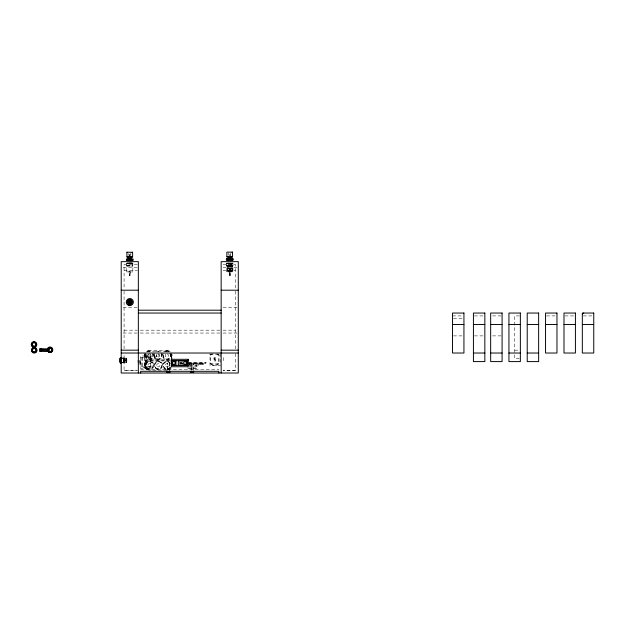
<?xml version="1.0" encoding="UTF-8"?>
<svg xmlns="http://www.w3.org/2000/svg" width="625" height="625" viewBox="0 0 625 625"><rect width="100%" height="100%" fill="white"/><g stroke="black" fill="none" stroke-linecap="round" stroke-linejoin="round"><path stroke-width="0.47" stroke-dasharray="3.12 2.34" d="M228.062 265.906L227.305 265.477L228.203 265.047M227.914 271.055L227.648 265.477L228.234 265.344M227.828 270.977C225.305 262.031 229.711 268.016 232.844 265.477L232.047 265.086M230.25 268.695L227.828 268.531L232.047 268.562L228.102 268.531L228.227 265.797L229.695 264.453L231.461 264.953L232.078 266.328L232.109 269.109L227.828 269.023L229.914 268.859M229.898 269.031C229.711 276.352 229.031 265.023 229.898 269.031L229.523 269.031M229.57 271.336L229.586 269.031M230.586 269.031L230.406 272.32L230.422 269.031M232.109 269.109L231.984 268.453L229.727 268.852M231.758 271.133L232.297 271.016L232.203 265.773M232.078 271.102L232.367 265.43M124.305 360.375C123.969 368.609 123.797 352.531 124.305 360.375L123.516 360.617L123.516 359.516M126.297 361.023L126.281 359.18M125.969 359.18L125.945 361.023M126.281 361.617L126.289 360.984M125.977 359.266L125.992 358.68M126.273 361.523L126.172 362.75L126.039 362.352M144.969 365.258L145.008 365.836A4.328 4.328 0 0 0 147.641 369.273L147.422 369.789A4.891 4.891 0 0 1 144.406 365.273L144.383 355.492L144.984 355.516L144.984 354.93A4.328 4.328 0 0 1 145.273 353.836M126.008 358.805L126.031 358.289M126.242 361.992L126.125 362.656M126.039 358.445L126.125 357.969L126.211 358.445M147.406 350.977L147.617 351.492A4.328 4.328 0 0 1 148.703 351.203L167.648 351.203A4.328 4.328 0 0 1 168.742 351.492L169 350.977M168.578 351.43L168.758 350.898M231.977 268.945L227.438 268.672L231.945 268.492M150.914 366.539L150.781 366.711A6.281 6.281 0 0 1 146.344 368.547L143.203 367.703L141.773 366.539L141.898 357.82A6.281 6.281 0 0 1 150.781 357.82L150.914 357.984M210.023 354.992L210.148 354.828A6.281 6.281 0 0 1 211.445 353.828M227.305 265.82L228.805 265.68M228.906 264.992L228 265.125L229.086 265.359M230.656 265.594L231.82 265.477L231.219 265.383M232.297 265.172L231.656 265.234M189.297 365.594L196.422 365.594L197.031 364.992M129.281 263.344L127.906 263.234L132.867 263.188L132.867 271.953L126.547 271.898L126.641 263.18L132.977 263.234L126.547 263.234L130.594 263.047M126.641 263.18L132.539 263.492L132.633 265.828L126.922 265.828L126.922 263.547L128.641 263.398M126.922 265.828L132.633 265.828M131.758 263.633L132.062 262.406M132.922 263.18L130.922 263.398M132.633 263.547L131.398 263.672M226.578 263.18L232.938 263.133L232.938 271.797L229.727 271.984L226.508 271.797L226.508 263.133L232.867 263.18L232.867 266.031L229.727 266.266L226.578 266.031L226.578 263.18L232.867 263.18M226.578 266.031L229.328 265.656L228.328 265.477M227.438 268.672L227.438 265.828L229.273 265.648M230.867 265.977L232.008 265.828L229.555 265.672L230.586 265.625M232.008 265.828L232.008 268.672L230.312 268.844M187.914 362.719L206.18 362.719L204.961 363.477L188.234 363.477M126.547 271.898L132.977 271.898M232.938 263.133L228.891 263.312M226.508 271.797L232.938 271.797M124.141 360.297L123.289 360.609L123.289 359.508L124.359 359.516M169.016 369.797L168.797 369.273M168.984 369.789L168.594 369.344M124.141 360.562C120.148 361.516 131.812 360.523 124.125 360.711M124.359 360.57L123.516 360.844L123.648 362.367L123.562 358.391L123.641 362.633L123.672 358.438L123.5 360.938M194.797 363.633L193.375 364.086L193.375 364.992L194.797 363.633L203.328 363.633L203.328 364.086L198.023 364.992L198.023 364.086L203.328 363.633M232.109 265.898L232.5 265.82L231.055 265.68M203.734 364.086L198.25 364.992L188.383 364.992M228.555 266.234L228.125 266.305L232.078 266.328L228.109 266.336L228.852 266.438M231.641 266.438L231.953 266.297M228.359 265.703L227.781 265.867M231.914 265.602L232.844 265.477L232.086 265.383M231.781 265.938L232.266 265.906M227.852 270.93L228.773 270.875M131.758 262.5L127.805 262.5M148.734 351.211L149.32 351.172M167.102 369.602L167.711 369.57A4.328 4.328 0 0 0 170.547 367.906M228.367 265.008L229.391 264.977M228.703 265.32L227.344 265.422L228.492 265.602L227.969 265.672M231.25 265.258L231.789 265.242M231.445 265.625L232.18 265.617M231.344 265.961L231.914 265.945M228.203 270.891L229.297 270.859M231.312 271.156L231.891 271.141M127.758 263.391L130.594 263.414M131.797 263.703L128.352 263.734M228.109 268.547L232.008 268.672M230.812 266.477L231.266 266.461M171.422 358.094L171.422 355.508L172.008 355.492L172.016 359.57M171.375 367.727A4.891 4.891 0 0 1 167.141 370.172L149.297 370.164A4.891 4.891 0 0 1 144.414 365.273L145 365.266L145.047 365.844A4.328 4.328 0 0 0 148.766 369.57L149.352 369.609M131.211 263.734L129.781 263.766M228.508 265.297L229.945 265.344M230.766 265.273L231.352 265.273M230.875 265.648L231.641 265.648M231.445 265.977L227.438 265.828M230.789 271.172L231.414 271.172M171.422 355.508L172.016 355.492A4.891 4.891 0 0 0 171.633 353.625M144.406 365.273L145 365.266L145.008 360.953M229.562 254.828C229.398 255.352 231.312 253.547 229.578 256.922M130.242 263.344L131.617 263.234L130.688 263.141M229.242 263.023L227.867 263.133L228.797 263.227M230.203 263.234L231.578 263.133L229.727 263.023M129.039 263.336L129.781 263.328M229.328 264.969L231.055 264.984M229.891 265.297L228.211 265.211M230.234 265.281L232.367 265.375M229.133 265.656L229.906 265.656M230.203 265.602L230.992 265.672M228.906 265.797L232.867 266.031M229.242 270.844L229.875 270.852M230.211 271.18L230.844 271.188M137.391 264.508L124.07 264.508L124.07 289.367M223.062 264.508L235.438 264.508L235.438 289.367M123.117 267.359L137.391 267.359M223.062 267.359L237.336 267.359M229.844 268.18L230.953 268.195L230.953 269.031L230.148 269.016L229.844 268.18L230.164 269.031M124.07 270.219L137.391 270.219M223.062 270.219L235.438 270.219M129.25 271.789L130.273 271.789L130.273 275.719L129.25 275.695L129.25 271.789L130.273 271.805M229.211 271.891L230.234 271.906M129.25 271.992L130.273 272.008M129.508 274.102L130.016 274.117M229.469 274.82L229.977 274.836M129.508 274.945L130.016 274.922M229.211 275.391L230.234 275.406M129.25 275.516L130.273 275.492M123.117 307.336L137.391 307.336M223.062 307.336L237.336 307.336M452.516 315.906L462.031 315.906M474.367 315.906L483.891 315.906M492.57 315.906L501.133 315.906M519.414 315.906L514.648 315.906L514.648 358.734L519.414 358.734M546.5 315.906L555.07 315.906M564.945 315.906L575.414 315.906M583.281 315.906L593.75 315.906M453.469 318.758L462.031 318.766M124.07 330.18L137.391 330.18M140.297 330.18L220.18 330.18M223.062 330.18L235.438 330.18M123.117 333.039L137.391 333.039M140.297 333.039L221.156 333.039M223.062 333.039L237.336 333.039M453.469 335.891L462.031 335.891M474.367 335.891L483.891 335.891M492.57 335.891L501.133 335.891M514.648 350.172L519.414 350.172M149.297 350.609A4.891 4.891 0 0 0 146.32 351.617A4.891 4.891 0 0 1 149.266 350.602L167.117 350.609A4.891 4.891 0 0 1 170.094 351.617M210.023 354.695L220.297 354.695M140.633 357.695L150.914 357.695M121.211 357.969L126.352 357.977L126.352 362.836L122.664 362.828M122.664 358.141L126.352 358.148M121.438 358.383L124.359 358.43L124.359 362.641M214.016 358.555L215.734 358.555M124.125 359.875L127.656 360.047L124.125 360.039M144.945 359.82L171.445 359.82L171.375 354.93A4.328 4.328 0 0 0 171.117 353.844A4.328 4.328 0 0 1 171.375 354.93M214.016 359.984L215.734 359.984M144.375 360.383L172.039 360.391M137.703 360.555L140.562 360.555L140.562 363.977L137.703 363.977M170.523 360.953L144.969 360.945L145 365.266M140.633 361.406L140.062 361.406L140.062 363.125L140.633 363.125M145.203 361.555L146.914 361.555M137.703 361.695L140.633 361.695M121.445 362.367L123.859 362.375M121.211 362.508L124.07 362.539M120.93 362.656L126.352 362.664M178.836 362.719L182.914 362.719M137.703 362.836L140.633 362.836M179.875 362.875L182.914 362.875M188.852 362.875L206.18 362.875M145.203 362.977L146.914 362.977M169.484 362.961L169.219 370.523M189.055 363.172L194.695 363.477M180.164 363.477L185.023 363.477M180.016 364.086L180.016 363.633L183.141 363.633M179.422 363.781L182.703 363.781M188.234 363.781L204.961 363.781L204.961 362.719M210.023 363.836L220.297 363.836M188.391 364.086L204.352 363.781M188.992 366.195L197.031 366.195L197.031 368.008L186.312 368.008M140.633 366.836L150.914 366.836M140.633 369.586L218.875 369.586M124.07 370.227L137.391 370.227L124.07 370.25L124.07 353.5M235.438 370.227L223.062 370.227L235.438 370.25L235.438 353.5M230.305 266.477L229.289 266.461M229.656 265.289L230.594 265.273M229.859 270.836L230.5 270.844M230.227 271.195L228.992 271.172M229.242 263.234L226.508 263.133M230.414 266.195L230.914 266.203M229.094 265.273L229.688 265.273M230.523 265.305L231.891 265.328M230.398 265.352L230.836 265.359M228.867 265.648L229.75 265.594M230.492 265.656L231.281 265.641M230.461 270.859L231.633 270.891M130.367 263.375L131.797 263.391M129.188 263.719L127.758 263.703M144.977 355.516L144.383 355.492A4.891 4.891 0 0 1 144.781 353.625M230.984 264.992L231.547 265.008M229.023 265.625L227.648 265.477M228.484 265.945L229.094 265.961M228.461 271.141L229.062 271.156M167.102 351.172L167.68 351.211A4.328 4.328 0 0 1 168.773 351.5M180.016 363.633L184.43 364.008M231.438 265.016L231.945 265.047M228.719 265.234L227.945 265.172M231.547 265.703L232.844 265.82M227.781 265.922L228.602 265.938M231.516 270.898L232.055 270.93M228.039 271.102L228.57 271.133M128.164 263.672L126.922 263.547M231.797 265.047L232.211 265.086M231.906 270.93L232.336 270.969M227.75 271.062L228.18 271.102M188.547 363.633L189.969 364.086L189.969 364.992L188.547 364.086M217.727 353.828L219.156 354.992L219.031 363.711A6.281 6.281 0 0 1 210.148 363.711L210.023 363.547M126.078 362.75L126.008 361.992M126.219 358.289L126.242 358.805M126.25 358.68L126.273 359.266M125.977 361.523L125.992 362.117M125.961 360.984L125.969 361.617M235.438 291.172L235.438 350.172M230.805 252.781L230.805 255.227M229.867 254.797L229.867 256.922M228.641 252.781L228.641 255.227M223.227 357.555L223.227 360.984M220.297 353.844L220.297 365.547L210.023 365.547L210.023 353.656M196.422 365.594L196.422 366.195M196.422 368.008L196.422 368.617L186.922 368.617L186.922 368.008M193.258 370.523L193 362.961L192.977 370.523M191.414 370.523L191.148 362.961L191.133 370.523M169.5 362.961L169.5 370.523M167.656 370.523L167.391 362.961L167.375 370.523M166.258 369.602L166.289 370.172M150.125 350.602L150.156 351.172M150.156 369.602L150.188 370.172M144.945 355.508L144.984 359.82M130.844 252.891L130.844 255.336M129.906 254.906L129.906 257.023M129.617 254.906L129.617 257.023M128.68 253.703L128.68 255.336M127.492 262.406L127.492 263.547M124.07 291.172L124.07 350.172M123.859 358.391L123.859 362.641M213.109 353.75A5.711 5.711 0 0 0 210.547 355.227L210.547 363.305A5.711 5.711 0 0 0 218.625 363.305L218.625 355.227A5.711 5.711 0 0 0 216.07 353.75M170.781 367.461A4.312 4.312 0 0 1 164.57 368.844A4.312 4.312 0 0 1 163.742 362.539A4.312 4.312 0 0 1 170.094 362.258M170.297 367.18A3.75 3.75 0 0 1 164.641 368.18A3.75 3.75 0 0 1 164.641 362.438A3.75 3.75 0 0 1 170.297 363.438M170.156 367.102A3.586 3.586 0 0 1 164.742 368.055A3.586 3.586 0 0 1 164.742 362.562A3.586 3.586 0 0 1 170.156 363.516M158.594 354.062A3.266 3.266 0 0 1 156.219 358.93L149.633 358.93A3.234 3.234 0 0 1 146.836 354.078M161.812 353.352A4.312 4.312 0 0 1 158.078 359.82A4.312 4.312 0 0 1 154.344 353.352M155.922 351.773A4.312 4.312 0 0 1 160.234 351.773M161.328 353.633A3.75 3.75 0 0 1 158.078 359.258A3.75 3.75 0 0 1 154.828 353.633M161.188 353.719A3.586 3.586 0 0 1 158.078 359.102A3.586 3.586 0 0 1 154.969 353.719M158.5 353.945A1.625 1.625 0 0 1 159.406 356.445A1.625 1.625 0 0 1 156.75 356.438A1.625 1.625 0 0 1 157.664 353.945M153.109 353.305A4.312 4.312 0 0 1 149.375 359.773A4.312 4.312 0 0 1 145.641 353.305M147.219 351.727A4.312 4.312 0 0 1 151.523 351.727M167.086 350.602A4.891 4.891 0 0 1 170.062 351.609M171.602 353.617A4.891 4.891 0 0 1 171.977 355.492M144.375 355.492A4.891 4.891 0 0 1 144.75 353.617M170.555 353.352A4.312 4.312 0 0 1 166.82 359.82A4.312 4.312 0 0 1 163.086 353.352M164.664 351.773A4.312 4.312 0 0 1 168.977 351.773M170.07 353.633A3.75 3.75 0 0 1 167.312 359.227A3.75 3.75 0 0 1 163.203 354.539M169.93 353.719A3.586 3.586 0 0 1 166.82 359.102A3.586 3.586 0 0 1 163.711 353.719M167.242 353.945A1.625 1.625 0 0 1 168.156 356.438A1.625 1.625 0 0 1 165.5 356.445A1.625 1.625 0 0 1 166.398 353.945M152.617 353.586A3.75 3.75 0 0 1 149.859 359.18A3.75 3.75 0 0 1 145.75 354.492M152.477 353.664A3.586 3.586 0 0 1 149.375 359.055A3.586 3.586 0 0 1 146.266 353.664M149.789 353.898A1.625 1.625 0 0 1 150.703 356.391A1.625 1.625 0 0 1 148.047 356.398A1.625 1.625 0 0 1 148.945 353.898M145.789 362.117C146.492 364.297 147.484 360.578 145.789 362.117M214.039 359.117C214.734 361.297 215.734 357.578 214.039 359.117M126.742 265.969L132.922 266.031L126.742 265.969M129.156 254.961L130.391 254.969L129.219 254.953M230.234 271.703L229.211 271.688L229.211 275.609L230.234 275.594L230.234 271.688M229.977 273.812L229.469 273.797L229.469 275.039L229.977 275.039L229.977 273.797M130.016 273.898L129.508 273.914L129.508 275.148L130.016 275.133L130.016 273.898M229.977 274L229.469 274L229.977 274.016M150.914 355.984L140.633 355.984L140.633 368.547L150.914 368.547L150.914 355.984M215.734 357.555L214.016 357.555L214.016 360.984L215.734 360.984L215.734 357.555M146.914 360.555L145.203 360.555L145.203 363.977L146.914 363.977L146.914 360.555M166.258 351.172L166.258 350.609L166.227 351.164M150.383 366.305L150.383 358.227A5.711 5.711 0 0 0 142.305 358.227L142.305 366.305A5.711 5.711 0 0 0 150.383 366.305M155.289 368.312A4.312 4.312 0 0 0 162.508 366.375A4.312 4.312 0 0 0 157.227 361.094A4.312 4.312 0 0 0 155.289 368.312M155.688 367.914A3.75 3.75 0 0 0 161.961 366.234A3.75 3.75 0 0 0 157.367 361.641A3.75 3.75 0 0 0 155.688 367.914M155.805 367.797A3.586 3.586 0 0 0 161.805 366.188A3.586 3.586 0 0 0 157.406 361.797A3.586 3.586 0 0 0 155.805 367.797M157.523 366.664A1.625 1.625 0 0 0 159.961 365.266A1.625 1.625 0 0 0 157.531 363.852A1.625 1.625 0 0 0 157.523 366.664M146.547 368.312A4.312 4.312 0 0 0 153.758 366.375A4.312 4.312 0 0 0 148.477 361.094A4.312 4.312 0 0 0 146.547 368.312M146.945 367.914A3.75 3.75 0 0 0 153.219 366.234A3.75 3.75 0 0 0 148.625 361.641A3.75 3.75 0 0 0 146.945 367.914M147.055 367.797A3.586 3.586 0 0 0 153.062 366.188A3.586 3.586 0 0 0 148.664 361.797A3.586 3.586 0 0 0 147.055 367.797M148.453 366.406A1.625 1.625 0 0 0 151.164 365.68A1.625 1.625 0 0 0 149.172 363.695A1.625 1.625 0 0 0 148.453 366.406M165.906 366.461A1.625 1.625 0 0 0 168.617 365.727A1.625 1.625 0 0 0 166.625 363.742A1.625 1.625 0 0 0 165.906 366.461M148.617 357.25A1.797 1.797 0 0 0 151.305 355.695A1.797 1.797 0 0 0 148.617 354.141A1.797 1.797 0 0 0 148.617 357.25M154.969 356.773A1.25 1.25 0 0 0 156.844 355.695A1.25 1.25 0 0 0 154.969 354.609A1.25 1.25 0 0 0 154.969 356.773"/><path stroke-width="0.94" d="M120.07 359.812L120.094 361.523M120.383 361.117L120.383 359.68M120.398 360.398L120.406 359.008M120.727 361.117L120.797 357.625M120.086 359.859L120.117 358.805M120.766 359.812L120.773 359.18M120.102 359.359L120.195 358.219M120.422 359.18L120.586 357.617L120.672 358.289M120.781 359.266L120.828 357.992M120.453 358.68L120.633 358.047M120.812 358.805L120.977 358.219M120.711 362.117L120.586 363.18L120.492 362.5M120.687 362.805L120.727 362.359M130.289 303.641C135.227 299.047 123.773 300.375 129.828 303.711M131.414 302.492L131.25 301.25M120.156 358.594L120.234 358.141L120.312 358.594M120.836 358.289L120.93 357.617L121.078 358.43M120.312 362.203L120.234 362.656L120.125 361.875M129.023 303.938C129.898 299.102 130.469 304.75 129.531 302.078M120.883 358.047L121.016 358.445M120.586 362.828L120.453 362.117M120.93 362.828L120.844 362.352M32.438 342.875L32.891 342.523M582.328 313.906L583.758 313.047M129.891 302.758C131.555 301.32 127.773 301.578 129.688 302.773M131.555 260.125L127.969 260.07L128.445 260.18M227.961 260.156L226.422 259.992L226.422 258.852L233.023 258.852L233.023 259.992L231.484 260.156M231.516 260.023L227.867 259.992L228.414 260.07M130.453 304.43L131.672 303.93L132.43 302.086L131.672 300.242L129.828 299.484L127.984 300.242L127.219 302.086L127.984 303.93L129.203 304.43M185.211 364.438L185.312 364.398A1.43 1.43 0 0 0 186.695 364.031M128.508 257.07L126.914 256.953L126.914 252.25L132.609 252.273L132.609 256.977L131.211 257.062M132.609 252.273L132.125 252.359M126.914 256.953L128.312 256.867M228.992 256.984L226.875 256.844L226.875 252.141L232.531 252.125L232.57 256.875L230.266 256.914M232.57 252.172L232.086 252.25M226.875 256.844L228.273 256.758M230.664 256.891L228.953 256.906M129.383 300.492L131.023 300.961M127.922 256.891L128.078 257.047M131.602 257.039L131.445 256.875M227.883 256.781L228.477 256.969M131.523 260.258L133.055 260.102L133.055 258.961L126.461 258.961L126.461 260.102L128 260.258M126.461 260.102L133.055 260.102M231.375 259.023L233.023 258.852M226.422 259.992L233.023 259.992M231.172 256.961L231.938 256.867L230.977 256.75M130.305 257.016L130.844 256.961L128.992 257.008M129.219 258.906L128.992 259.008M130.305 259.016L130.844 258.961L129.281 258.852M230.266 258.914L230.805 258.852L230.266 258.797M127.898 256.836L128.797 256.844M131.625 257.094L130.18 257.094M227.859 256.734L228.758 256.742M130.242 259.062L131.617 258.961L130.039 258.898M230.203 258.961C234.594 258.727 224.852 258.727 229.242 258.961M128.523 256.812L129.344 256.836M130.297 257.133L131 257.117M228.484 256.703L232.57 256.875M230.141 256.992L230.961 257.008M49.18 351.836L48.906 351.719A2.258 2.258 0 0 1 48.906 347.836L49.828 347.797M129.758 258.898L127.906 258.961L129.281 259.062M129.227 256.797L129.969 256.797M229.188 256.695L230.664 256.703M121.211 290.203L138.344 290.203M221.156 290.203L238.289 290.203M138.344 310.195L221.156 310.195M138.344 313.047L221.156 313.047M452.516 324.469L463.938 324.469M473.422 324.469L484.844 324.469M490.664 324.469L502.086 324.469M508.938 324.469L520.359 324.469M527.219 324.469L538.641 324.469M545.547 324.469L556.969 324.469M563.992 324.469L575.414 324.469M582.328 324.469L593.75 324.469M40.078 348.953L49.523 349.219L40.078 349.18M121.211 350.172L138.344 350.172M221.156 350.172L238.289 350.172M41.023 350.805L49.523 351.062L40.078 351.086M40.078 350.859L41.047 350.859M121.211 353.023L238.289 353.023M473.422 353.023L484.844 353.023M490.664 353.023L502.086 353.023M508.938 353.023L520.359 353.023M527.219 353.023L538.641 353.023M171.328 360.617L188.172 360.617M171.328 365.414L188.172 365.414M166.93 371.438L169.945 371.438M190.688 371.438L193.703 371.438M166.93 372.406L169.945 372.328M190.688 372.328L193.703 372.328M167.156 372.445L167.867 372.445M169 372.445L169.719 372.445M190.914 372.445L191.625 372.445M192.758 372.445L193.477 372.445M230.203 258.75L228.953 258.898M129.922 256.836L131.367 256.82M130.492 256.836L132.609 256.977M128.156 257.102L129.031 257.086M127.602 252.367L126.953 252.289M226.422 258.852L228.078 259.023M129.828 303.625L128.656 303.086M131.297 301.398L131.43 302.297M120.687 357.992L120.727 358.43M120.812 361.992L120.836 362.5M120.828 362.805L120.781 361.523M120.148 362.352L120.102 361.438M120.422 361.617L120.438 362.359M120.766 360.984L120.75 361.789M120.406 361.023L120.406 361.789M120.75 360.398L120.75 361.023M120.078 360.398L120.086 360.938M231.375 258.688L231.375 259.828M228.078 258.688L228.078 259.828M221.156 373.016L221.156 261.648L238.289 261.648L238.289 373.016L121.211 373.016L121.211 261.648L138.344 261.648L138.344 373.016M218.875 373.016L218.875 371.297L140.633 371.297L140.633 373.016M193.039 371.438L193.039 372.406M191.352 371.438L191.352 372.406M169.281 371.438L169.281 372.406M167.594 371.438L167.594 372.406M131.406 258.789L131.406 259.93M128.109 258.789L128.109 259.93M120.797 362.125L120.797 363.188M120.445 362.211L120.445 362.664M41.047 348.516L41.047 351.523M40.164 348.516L40.078 351.523M40.039 348.742L40.039 349.453M40.039 350.586L40.039 351.297M131.266 300.766A1.711 1.711 0 0 1 128.57 302.836M128.297 300.766A1.711 1.711 0 0 1 129.781 299.914M130.227 299.969A1.711 1.711 0 0 1 130.992 300.414M129.031 303.414A1.586 1.586 0 0 1 128.695 300.922A1.586 1.586 0 0 1 131.188 301.227A1.586 1.586 0 0 1 130.266 303.562M32.641 351.844A2.258 2.258 0 0 0 36.414 350.828A2.258 2.258 0 0 0 33.648 348.062A2.258 2.258 0 0 0 32.641 351.844A2.258 2.258 0 0 1 32.055 350.805M48.906 351.742A2.258 2.258 0 0 0 52.289 349.789A2.258 2.258 0 0 0 48.906 347.836M52.219 349.18A2.258 2.258 0 0 1 52.219 350.352M51.992 350.891A2.258 2.258 0 0 1 51.633 351.359M48.438 351.359A2.258 2.258 0 0 1 48.078 350.891M48.078 348.633A2.258 2.258 0 0 1 48.438 348.164M51.633 348.164A2.258 2.258 0 0 1 51.992 348.633M51.734 350.805A1.992 1.992 0 0 1 51.406 351.211M36.195 351.352A2.258 2.258 0 0 1 35.836 351.82M35.367 352.18A2.258 2.258 0 0 1 34.828 352.406M32.055 349.633A2.258 2.258 0 0 1 32.281 349.094M35.836 348.625A2.258 2.258 0 0 1 36.195 349.094M185.312 361.641A1.43 1.43 0 0 1 186.695 362.008M129.039 301.141A1.195 1.188 -2.2 0 1 130.703 301.414A1.195 1.188 -2.2 0 1 130.422 303.078M463.938 313.047L452.516 313.047L452.516 353.023L463.938 353.023L463.938 313.047M484.844 313.047L473.422 313.047L473.422 361.594L484.844 361.594L484.844 313.047M502.086 313.047L490.664 313.047L490.664 361.594L502.086 361.594L502.086 313.047M520.359 313.047L508.938 313.047L508.938 361.594L520.359 361.594L520.359 313.047M538.641 313.047L527.219 313.047L527.219 361.594L538.641 361.594L538.641 313.047M556.969 313.047L545.547 313.047L545.547 353.023L556.969 353.023L556.969 313.047M575.414 313.047L563.992 313.047L563.992 353.023L575.414 353.023L575.414 313.047M593.75 313.047L582.328 313.047L582.328 353.023L593.75 353.023L593.75 313.047M188.172 359.305L171.328 359.305L171.328 366.734L188.172 366.734L188.172 359.305M175.953 360.961L171.672 360.961L171.672 365.078L175.953 365.078L175.953 360.961M187.633 360.961L178.32 360.961L178.32 365.078L187.633 365.078L187.633 360.961M32.984 346.305A2.086 2.086 0 0 0 36.109 344.5A2.086 2.086 0 0 0 32.984 342.695A2.086 2.086 0 0 0 32.984 346.305M32.898 346.453A2.258 2.258 0 0 0 36.289 344.5A2.258 2.258 0 0 0 32.898 342.547A2.258 2.258 0 0 0 32.898 346.453M32.641 346.906A2.781 2.781 0 0 0 36.805 344.5A2.781 2.781 0 0 0 32.641 342.094A2.781 2.781 0 0 0 32.641 346.906M33.148 346.016A1.758 1.758 0 0 0 35.781 344.5A1.758 1.758 0 0 0 33.148 342.977A1.758 1.758 0 0 0 33.148 346.016M32.812 346.602A2.43 2.43 0 0 0 36.461 344.5A2.43 2.43 0 0 0 32.812 342.391A2.43 2.43 0 0 0 32.812 346.602M33.023 352.352A2.43 2.43 0 0 0 36.664 350.242A2.43 2.43 0 0 0 33.023 348.141A2.43 2.43 0 0 0 33.023 352.352M33.195 352.047A2.086 2.086 0 0 0 36.32 350.242A2.086 2.086 0 0 0 33.195 348.438A2.086 2.086 0 0 0 33.195 352.047M33.359 351.766A1.758 1.758 0 0 0 35.992 350.242A1.758 1.758 0 0 0 33.359 348.727A1.758 1.758 0 0 0 33.359 351.766M32.844 352.648A2.781 2.781 0 0 0 37.016 350.242A2.781 2.781 0 0 0 32.844 347.836A2.781 2.781 0 0 0 32.844 352.648M48.82 351.891A2.43 2.43 0 0 0 52.461 349.789A2.43 2.43 0 0 0 48.82 347.68A2.43 2.43 0 0 0 48.82 351.891M48.641 352.195A2.781 2.781 0 0 0 52.812 349.789A2.781 2.781 0 0 0 48.641 347.383A2.781 2.781 0 0 0 48.641 352.195M48.992 351.594A2.086 2.086 0 0 0 52.117 349.789A2.086 2.086 0 0 0 48.992 347.984A2.086 2.086 0 0 0 48.992 351.594M49.156 351.305A1.758 1.758 0 0 0 51.789 349.789A1.758 1.758 0 0 0 49.156 348.273A1.758 1.758 0 0 0 49.156 351.305M172.883 364.102A1.43 1.43 0 0 0 175.219 363.281A1.43 1.43 0 0 0 173.336 361.672A1.43 1.43 0 0 0 172.883 364.102M184.156 364.141A1.43 1.43 0 0 0 186.453 363.227A1.43 1.43 0 0 0 184.516 361.695A1.43 1.43 0 0 0 184.156 364.141M128.859 303.039A1.367 1.367 0 0 0 131.148 302.422A1.367 1.367 0 0 0 129.469 300.742A1.367 1.367 0 0 0 128.859 303.039M127.32 304.578A3.547 3.547 0 0 0 133.258 302.984A3.547 3.547 0 0 0 128.906 298.641A3.547 3.547 0 0 0 127.32 304.578M129.133 305.062A0.828 0.797 -4 0 0 130.484 304.578A0.828 0.797 -4 0 0 129.375 303.695A0.828 0.797 -4 0 0 129.133 305.062"/></g></svg>
